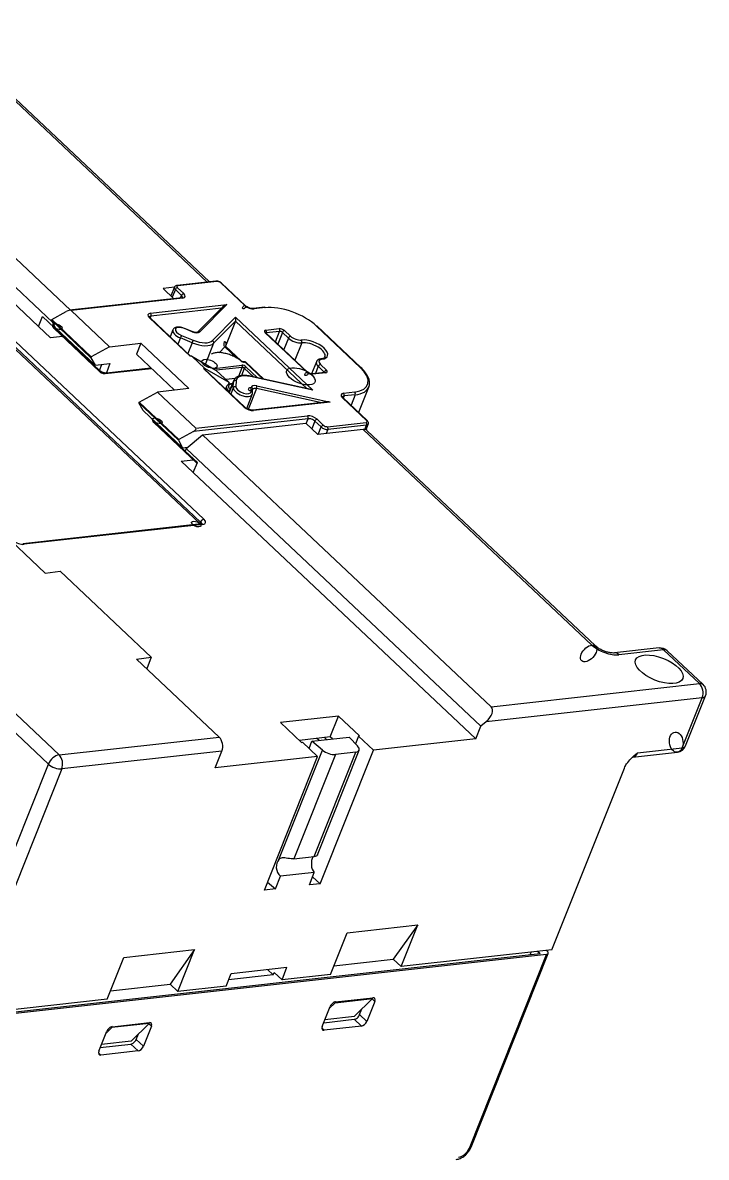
# Model space of a CAD drawing. Header units: millimetres. Extents: x 962 to 1853, y 401 to 821.
# Drawn here: x 1559.3 to 1626.8, y 470.1 to 582.2 of the extents above; entities that cross this region are included whole.
import ezdxf

# ---------------------------------------------------------------- set-up
doc = ezdxf.new("R2010")
doc.units = ezdxf.units.MM
for name, color, linetype, true_color in [('7', 7, 'Continuous', 0xffffff), ('8', 7, 'Continuous', 0xffffff), ('9', 7, 'Continuous', 0xffffff)]:
    doc.layers.add(name, color=color, linetype=linetype, true_color=true_color)

# ---------------------------------------------------------------- blocks, each defined once
blk = doc.blocks.new('nys')
at = {"layer": '7', "color": 223}
for p, q in [((810.68, -169.26), (810.62, -169.33)), ((810.68, -169.26), (812.31, -169.04)), ((813, -174.11), (810.68, -169.26)), ((823.45, -171.88), (812.65, -169.05)), ((823.52, -171.95), (812.78, -169.13)), ((812.78, -169.13), (815.04, -173.83)), ((810.56, -170.15), (813.25, -175.77)), ((810.6, -170.02), (810.59, -170.03)), ((810.59, -170.03), (813.29, -175.65)), ((810.73, -170.17), (810.62, -169.33)), ((810.62, -169.33), (812.94, -174.18)), ((813.06, -175.02), (810.73, -170.17)), ((823.13, -170.64), (822.51, -171.31)), ((823.14, -170.89), (822.59, -171.48)), ((823.51, -171.66), (823.14, -170.89)), ((823.4, -170.79), (823.77, -171.56)), ((827.17, -171.54), (823.44, -170.57)), ((827.24, -171.6), (823.51, -170.63)), ((822.15, -177.56), (819.75, -172.56)), ((819.95, -172.46), (819.81, -172.61)), ((822.19, -177.57), (819.81, -172.61)), ((826.73, -174.23), (819.95, -172.46)), ((820, -172.18), (827.34, -174.1)), ((823.33, -171.85), (823.51, -171.66)), ((828.97, -174.82), (827.56, -171.88)), ((829.03, -174.86), (827.62, -171.92)), ((813, -174.11), (812.94, -174.18)), ((812.94, -174.18), (813.06, -175.02)), ((815.04, -173.83), (813, -174.11)), ((815.04, -173.83), (818.05, -174.62)), ((818.05, -174.62), (817.26, -175.47)), ((818.05, -174.62), (820.87, -180.5)), ((821.48, -174.52), (820.98, -175.05)), ((823.2, -175.38), (822.59, -174.81)), ((823.21, -175.36), (822.61, -174.79)), ((826.82, -174.19), (823.68, -175.61)), ((827.34, -174.1), (823.88, -175.66)), ((813.06, -175.02), (814.49, -175.39)), ((813.29, -175.65), (813.72, -175.19)), ((814.49, -175.39), (813.83, -176.11)), ((817.26, -175.47), (819.5, -180.14)), ((821.89, -175.53), (821.44, -176.01)), ((822.8, -176.38), (821.89, -175.53)), ((822.07, -175.33), (822.98, -176.19)), ((824.76, -176.91), (827.71, -175.58)), ((827.57, -175.93), (824.77, -177.19)), ((827.57, -175.93), (825.76, -177.89)), ((831.78, -184.7), (827.57, -175.93)), ((827.71, -175.58), (832.25, -185.05)), ((830.72, -175.68), (829.64, -175.4)), ((830.79, -175.74), (829.71, -175.46)), ((813.7, -176.15), (818.15, -177.32)), ((813.83, -176.11), (818.11, -177.23)), ((822.8, -176.38), (822.02, -177.22)), ((822.29, -177.6), (822.15, -177.56)), ((822.29, -177.6), (823.06, -179.21)), ((822.29, -177.6), (824.03, -179.75)), ((824.77, -177.19), (823.27, -178.81)), ((824.93, -178.26), (825.76, -177.89)), ((824.95, -178.27), (825.72, -177.92)), ((825.68, -177.93), (826.38, -179.38)), ((825.76, -177.89), (826.67, -179.79)), ((832.36, -183.19), (829.89, -178.05)), ((832.42, -183.23), (829.95, -178.09)), ((829.99, -178.1), (829.97, -178.12)), ((831.27, -178.44), (829.99, -178.1)), ((830.04, -177.83), (831.32, -178.16)), ((822.92, -179.17), (823.06, -179.21)), ((825.32, -184.17), (822.92, -179.17)), ((825.38, -184.21), (822.98, -179.22)), ((824.81, -181.37), (823.06, -179.21)), ((830.51, -179.26), (831.27, -178.44)), ((831.49, -178.63), (830.64, -179.54)), ((831.84, -179.36), (831, -180.27)), ((831.84, -179.36), (831.49, -178.63)), ((831.75, -178.53), (832.1, -179.27)), ((837.42, -184.61), (834.85, -179.25)), ((837.48, -184.65), (834.91, -179.29)), ((815.82, -179.99), (815.76, -180.05)), ((815.88, -180.89), (815.76, -180.05)), ((815.76, -180.05), (818.09, -184.9)), ((815.82, -179.99), (817.86, -179.71)), ((818.15, -184.83), (815.82, -179.99)), ((817.86, -179.71), (820.11, -184.41)), ((820.87, -180.5), (817.86, -179.71)), ((824.03, -179.75), (824.81, -181.37)), ((832.91, -180.28), (831.65, -181.64)), ((818.2, -185.74), (815.88, -180.89)), ((825.31, -181.32), (824.44, -182.26)), ((825.23, -181.45), (824.46, -182.29)), ((824.81, -181.37), (824.59, -181.55)), ((825, -182), (825.23, -181.45)), ((825.51, -181.44), (825.27, -182)), ((832.11, -184.92), (826.98, -181.53)), ((832.25, -185.05), (826.99, -181.57)), ((816.43, -182.38), (818.97, -187.67)), ((816.51, -182.21), (816.46, -182.26)), ((816.46, -182.26), (819.03, -187.6)), ((825, -182), (824.55, -182.49)), ((826.51, -182.98), (826.67, -182.61)), ((827.24, -182.66), (833.41, -186.74)), ((833.58, -182.54), (832.71, -183.49)), ((825.5, -184.39), (826.51, -183.3)), ((827.11, -182.9), (825.62, -184.52)), ((826.58, -183.19), (826.73, -182.82)), ((832.48, -186.45), (827.11, -182.9)), ((834, -183.83), (832.71, -183.49)), ((834.07, -183.89), (832.78, -183.56)), ((833.6, -183.03), (833.09, -183.59)), ((833.95, -183.77), (833.6, -183.03)), ((833.87, -182.94), (834.22, -183.67)), ((833.92, -183.81), (833.95, -183.77)), ((818.15, -184.83), (818.09, -184.9)), ((818.09, -184.9), (818.2, -185.74)), ((819.78, -184.61), (818.15, -184.83)), ((830.8, -187.5), (819.78, -184.61)), ((820.11, -184.41), (830.85, -187.22)), ((833, -186.59), (826, -184.75)), ((833.41, -186.74), (826.07, -184.81)), ((818.2, -185.74), (818.69, -185.87)), ((836.12, -189.73), (834.71, -186.79)), ((834.92, -186.68), (834.77, -186.84)), ((836.18, -189.77), (834.77, -186.83)), ((835.99, -186.97), (834.92, -186.68)), ((834.97, -186.41), (836.04, -186.69)), ((835.99, -186.97), (835.23, -187.79)), ((835.71, -188.7), (837.52, -186.74)), ((830.46, -187.87), (830.8, -187.5)), ((831.34, -187.96), (830.78, -188.56)), ((831.71, -188.73), (831.34, -187.96)), ((831.6, -187.87), (831.97, -188.64)), ((831.17, -189.32), (831.71, -188.73)), ((832.24, -189.19), (831.94, -189.52)), ((835.96, -190.17), (832.24, -189.19)), ((832.29, -188.92), (836.01, -189.89)), ((835.65, -190.51), (835.96, -190.17)), ((835.75, -190.58), (836.15, -190.14))]:
    blk.add_line(p, q, dxfattribs=at)
for centre, major_axis, ratio, start_param, end_param in [((812.38, -169.19), (-0.413, -0.034), 0.371184, 3.282338, 4.853134), ((810.95, -170.12), (-0.367, 0.339), 0.459631, 0.597745, 6.88093), ((810.74, -170.07), (-0.18, -0.087), 0.579969, 5.311871, 6.283159), ((823.5, -170.98), (0.367, -0.339), 0.459631, 3.140544, 4.000801), ((823.28, -170.92), (-0.18, -0.087), 0.579969, 3.741074, 5.311871), ((823.62, -170.85), (-0.22, 0.204), 0.459631, 5.571598, 7.142394), ((823.39, -170.76), (0.051, 0.193), 0.672589, 5.613028, 6.284246), ((820.25, -172.69), (0.514, -0.475), 0.459631, 2.430005, 4.000801), ((819.63, -172.69), (-0.18, -0.087), 0.579969, 3.141571, 3.741074), ((820.13, -172.83), (-0.367, 0.339), 0.459631, 5.571598, 6.286358), ((819.88, -172.31), (0.051, 0.193), 0.672589, 4.042232, 5.613028), ((823.4, -172.08), (0.051, 0.193), 0.672589, 5.613028, 6.28319), ((823.65, -171.69), (-0.18, -0.087), 0.579969, 3.741074, 5.311871), ((823.15, -171.56), (-0.367, 0.339), 0.459631, 3.144765, 4.000801), ((823.27, -171.43), (0.514, -0.475), 0.459631, 5.571598, 7.142394), ((827.12, -171.73), (0.051, 0.193), 0.672589, 5.613028, 6.28319), ((827.34, -171.82), (-0.22, 0.204), 0.459631, 4.000801, 5.571598), ((827.44, -172.01), (0.18, 0.087), 0.579969, 6.283163, 6.882667), ((822.21, -175.2), (0.734, -0.679), 0.459631, 3.144032, 4.696568), ((822.33, -175.07), (-0.588, 0.543), 0.459631, 4.696568, 7.83816), ((822.47, -174.94), (-0.137, -0.146), 0.01405, 3.141967, 3.619223), ((827.22, -174.23), (-0.484, -0.04), 0.256279, 4.439627, 5.655301), ((828.85, -174.95), (0.18, 0.087), 0.579969, 0.011685, 6.29487), ((829.47, -174.95), (0.514, -0.475), 0.459631, 4.000801, 5.571598), ((813.43, -175.68), (-0.18, -0.087), 0.579969, 5.311871, 6.283703), ((813.65, -175.74), (-0.367, 0.339), 0.459631, 0.859209, 2.430005), ((821.95, -175.46), (0.137, 0.146), 0.01405, 0.477631, 2.048427), ((823.07, -175.51), (-0.137, -0.146), 0.01405, 3.141611, 3.619223), ((823.42, -175.15), (0.514, -0.475), 0.459631, 4.696568, 6.090065), ((823.76, -175.79), (0.082, -0.182), 0.8716, 1.925911, 3.141388), ((827.59, -175.72), (-0.091, -0.25), 0.326265, 0.663215, 2.234011), ((829.59, -175.59), (0.051, 0.193), 0.672589, 5.613028, 6.27279), ((830.67, -175.88), (0.051, 0.193), 0.672589, 5.613028, 6.28319), ((832.13, -178.54), (-2.79, 2.58), 0.459631, 4.000801, 5.571598), ((813.76, -175.96), (-0.051, -0.193), 0.672589, 6.283117, 7.183824), ((822.86, -176.32), (0.137, 0.146), 0.01405, 0.477631, 2.048427), ((823.44, -175.73), (1.47, -1.36), 0.459631, 4.696568, 6.090065), ((823.57, -175.6), (-1.32, 1.22), 0.459631, 1.554975, 2.948473), ((824.63, -177.04), (-0.082, 0.182), 0.8716, 3.496708, 5.067504), ((825.78, -177.67), (-0.091, -0.25), 0.326265, 0.308096, 6.591281), ((830.18, -178.12), (0.294, -0.271), 0.459631, 2.430005, 4.000801), ((829.77, -178.18), (0.18, 0.087), 0.579969, 6.283163, 6.882667), ((830.06, -178.25), (-0.147, 0.136), 0.459631, 5.571598, 5.801254), ((829.91, -177.96), (-0.051, -0.193), 0.672589, 0.900639, 2.471435), ((831.2, -178.29), (-0.051, -0.193), 0.672589, 0.900639, 2.471435), ((831.46, -178.46), (0.294, -0.271), 0.459631, 0.859209, 2.430005), ((822.8, -179.3), (-0.18, -0.087), 0.579969, 3.141571, 3.741074), ((831.34, -178.59), (-0.147, 0.136), 0.459631, 4.000801, 5.571598), ((831.63, -178.66), (-0.18, -0.087), 0.579969, 3.741074, 5.311871), ((831.98, -179.4), (-0.18, -0.087), 0.579969, 3.741074, 5.311871), ((832.56, -179.55), (0.734, -0.679), 0.459631, 4.000801, 5.571598), ((832.68, -179.42), (-0.588, 0.543), 0.459631, 0.859209, 2.430005), ((834.73, -179.38), (0.18, 0.087), 0.579969, 6.283163, 6.882667), ((832.84, -180.14), (0.051, 0.193), 0.672589, 4.042232, 5.613028), ((833.44, -181.38), (-1.1, 1.02), 0.459631, 3.159689, 5.571598), ((833.56, -181.25), (1.25, -1.15), 0.459631, 5.571598, 8.71319), ((826.78, -182.68), (1.47, -1.36), 0.459631, 3.148703, 3.305035), ((825.39, -181.57), (-0.184, 0.078), 0.876274, 4.407771, 5.978567), ((826.9, -182.55), (-1.32, 1.22), 0.459631, 5.05313, 6.446628), ((826.87, -181.7), (0.11, 0.167), 0.296794, 5.781027, 6.283188), ((816.82, -182.35), (-0.367, 0.339), 0.459631, 0.18416, 6.467345), ((816.61, -182.29), (-0.18, -0.087), 0.579969, 5.311871, 6.283159), ((825.77, -182.62), (0.734, -0.679), 0.459631, 3.305035, 6.296814), ((825.15, -182.13), (-0.184, 0.078), 0.876274, 4.407771, 5.978567), ((825.89, -182.49), (-0.588, 0.543), 0.459631, 0.163443, 3.305035), ((826.55, -182.74), (0.184, -0.078), 0.876274, 0.000016, 6.283201), ((827.21, -183.04), (0.514, -0.475), 0.459631, 1.911538, 3.305035), ((827.12, -182.79), (-0.11, -0.167), 0.296794, 1.068638, 2.639434), ((831.63, -183.34), (1.1, -1.02), 0.459631, 1.051386, 7.334571), ((834.32, -183.22), (0.734, -0.679), 0.459631, 3.139195, 4.000801), ((834.44, -183.09), (-0.588, 0.543), 0.459631, 5.571598, 7.142394), ((834.04, -182.63), (-0.051, -0.193), 0.672589, 2.471435, 3.16438), ((826.39, -183.11), (0.184, -0.078), 0.876274, 5.978567, 7.549364), ((827.09, -183.17), (-0.367, 0.339), 0.459631, 5.05313, 6.249817), ((832.24, -183.32), (0.18, 0.087), 0.579969, 0.005815, 6.289), ((832.64, -183.26), (0.294, -0.271), 0.459631, 4.000801, 5.571598), ((832.66, -183.69), (-0.051, -0.193), 0.672589, 2.471435, 3.130677), ((833.75, -183.07), (0.18, 0.087), 0.579969, 0.599482, 2.170278), ((834.1, -183.8), (0.18, 0.087), 0.579969, 0.599482, 2.170278), ((833.81, -183.73), (-0.147, 0.136), 0.459631, 3.600179, 4.000801), ((833.95, -184.02), (-0.051, -0.193), 0.672589, 2.471435, 3.141597), ((833.93, -183.6), (0.294, -0.271), 0.459631, 5.571598, 7.142394), ((819.71, -184.46), (-0.413, -0.034), 0.371184, 1.711542, 3.282338), ((825.82, -184.3), (0.514, -0.475), 0.459631, 4.000801, 5.571598), ((825.2, -184.3), (-0.18, -0.087), 0.579969, 3.140045, 3.741074), ((825.95, -184.94), (-0.051, -0.193), 0.672589, 2.471435, 3.130729), ((832.13, -185.18), (-0.258, 0.296), 0.449607, 4.761051, 5.263216), ((834.7, -183.9), (-2.79, 2.58), 0.459631, 2.430005, 4.000801), ((837.3, -184.74), (0.18, 0.087), 0.579969, 6.283163, 6.882667), ((833.29, -186.87), (-0.618, 0.276), 0.249358, 4.628389, 5.298555), ((835.21, -186.92), (0.514, -0.475), 0.459631, 2.430005, 4.000801), ((834.59, -186.92), (0.18, 0.087), 0.579969, 6.283163, 6.882667), ((835.09, -187.05), (-0.367, 0.339), 0.459631, 5.571598, 6.286358), ((834.85, -186.54), (-0.051, -0.193), 0.672589, 0.900639, 2.471435), ((835.92, -186.82), (-0.051, -0.193), 0.672589, 0.900639, 2.471435), ((834.58, -184.03), (2.94, -2.71), 0.459631, 5.571598, 6.309995), ((830.73, -187.35), (-0.051, -0.193), 0.672589, 0.900639, 2.471435), ((830.98, -187.87), (-0.367, 0.339), 0.459631, 4.000801, 5.571598), ((831.1, -187.74), (0.514, -0.475), 0.459631, 0.859209, 2.430005), ((831.48, -188), (-0.18, -0.087), 0.579969, 3.741074, 5.311871), ((831.85, -188.77), (-0.18, -0.087), 0.579969, 3.741074, 5.311871), ((832.06, -188.83), (0.367, -0.339), 0.459631, 4.000801, 5.571598), ((832.19, -188.7), (-0.22, 0.204), 0.459631, 0.859209, 2.430005), ((832.17, -189.05), (-0.051, -0.193), 0.672589, 0.900639, 2.471435), ((832.77, -185.98), (-2.94, 2.71), 0.459631, 3.119462, 3.1416), ((835.89, -190.02), (-0.051, -0.193), 0.672589, 0.900639, 2.471435), ((835.79, -189.8), (0.367, -0.339), 0.459631, 5.571598, 6.282137), ((835.91, -189.67), (-0.22, 0.204), 0.459631, 2.430005, 4.000801), ((836, -189.86), (0.18, 0.087), 0.579969, 6.282767, 6.882667)]:
    blk.add_ellipse(centre, major_axis=major_axis, ratio=ratio, start_param=start_param, end_param=end_param, dxfattribs=at)
for points, knots in [([(810.53, -169.87), (810.53, -169.88), (810.52, -169.92), (810.51, -169.99), (810.53, -170.08), (810.55, -170.13), (810.56, -170.15)], [0, 0, 0, 0, 0.042575, 0.384859, 0.768985, 1, 1, 1, 1]), ([(823.44, -170.57), (823.4, -170.55), (823.32, -170.55), (823.21, -170.57), (823.16, -170.62), (823.13, -170.64)], [0, 0, 0, 0, 0.390111, 0.721749, 1, 1, 1, 1]), ([(819.81, -172.61), (819.8, -172.58), (819.77, -172.53), (819.77, -172.48), (819.77, -172.47), (819.77, -172.47)], [0, 0, 0, 0, 0.346736, 0.74979, 1, 1, 1, 1]), ([(827.48, -171.74), (827.46, -171.72), (827.4, -171.66), (827.29, -171.59), (827.2, -171.55), (827.17, -171.54)], [0, 0, 0, 0, 0.199885, 0.673669, 1, 1, 1, 1]), ([(822.61, -174.79), (822.56, -174.75), (822.43, -174.64), (822.19, -174.49), (821.92, -174.39), (821.69, -174.39), (821.53, -174.45), (821.49, -174.51), (821.48, -174.53)], [0, 0, 0, 0, 0.118595, 0.346937, 0.582577, 0.786995, 0.958675, 1, 1, 1, 1]), ([(829.64, -175.4), (829.62, -175.39), (829.55, -175.37), (829.43, -175.3), (829.28, -175.19), (829.14, -175.04), (829.06, -174.93), (829.03, -174.88), (829.03, -174.86)], [0, 0, 0, 0, 0.133136, 0.318676, 0.52312, 0.737652, 0.933034, 1, 1, 1, 1]), ([(813.39, -175.95), (813.41, -175.97), (813.47, -176.04), (813.58, -176.11), (813.67, -176.14), (813.7, -176.15)], [0, 0, 0, 0, 0.217966, 0.681043, 1, 1, 1, 1]), ([(823.68, -175.61), (823.67, -175.61), (823.62, -175.61), (823.5, -175.57), (823.36, -175.49), (823.27, -175.41), (823.21, -175.36)], [0, 0, 0, 0, 0.322176, 0.518608, 0.739868, 1, 1, 1, 1]), ([(829.95, -178.09), (829.94, -178.08), (829.94, -178.06), (829.94, -178.06), (829.94, -178.05)], [0, 0, 0, 0, 0.537598, 1, 1, 1, 1]), ([(826.98, -181.53), (826.91, -181.49), (826.71, -181.36), (826.38, -181.21), (826, -181.11), (825.68, -181.11), (825.44, -181.2), (825.35, -181.3), (825.32, -181.34)], [0, 0, 0, 0, 0.105932, 0.309262, 0.515688, 0.726611, 0.899904, 1, 1, 1, 1]), ([(816.43, -182.04), (816.41, -182.06), (816.39, -182.12), (816.38, -182.22), (816.39, -182.31), (816.42, -182.36), (816.43, -182.38)], [0, 0, 0, 0, 0.216229, 0.496431, 0.810885, 1, 1, 1, 1]), ([(834.09, -182.44), (834.04, -182.43), (833.91, -182.41), (833.73, -182.42), (833.63, -182.5), (833.59, -182.54)], [0, 0, 0, 0, 0.266327, 0.675353, 1, 1, 1, 1]), ([(834.54, -182.39), (834.53, -182.4), (834.5, -182.44), (834.41, -182.47), (834.24, -182.47), (834.13, -182.45), (834.09, -182.44)], [0, 0, 0, 0, 0.153664, 0.50788, 0.848761, 1, 1, 1, 1]), ([(832.71, -183.49), (832.7, -183.49), (832.68, -183.48), (832.62, -183.45), (832.56, -183.4), (832.49, -183.34), (832.44, -183.28), (832.42, -183.24), (832.42, -183.23)], [0, 0, 0, 0, 0.144114, 0.29472, 0.469338, 0.660206, 0.854499, 1, 1, 1, 1]), ([(826, -184.75), (825.97, -184.74), (825.91, -184.72), (825.78, -184.65), (825.63, -184.54), (825.49, -184.39), (825.41, -184.28), (825.38, -184.23), (825.38, -184.21)], [0, 0, 0, 0, 0.133136, 0.318676, 0.52312, 0.737652, 0.933034, 1, 1, 1, 1]), ([(837.55, -186.69), (837.57, -186.68), (837.66, -186.58), (837.76, -186.34), (837.83, -185.96), (837.79, -185.53), (837.67, -185.09), (837.55, -184.79), (837.48, -184.65)], [0, 0, 0, 0, 0.035559, 0.229274, 0.424449, 0.627771, 0.837665, 1, 1, 1, 1]), ([(834.77, -186.83), (834.76, -186.8), (834.74, -186.75), (834.73, -186.7), (834.73, -186.69), (834.74, -186.7)], [0, 0, 0, 0, 0.346736, 0.74979, 1, 1, 1, 1]), ([(836.15, -190.14), (836.16, -190.14), (836.19, -190.11), (836.22, -190.04), (836.23, -189.94), (836.21, -189.85), (836.19, -189.79), (836.18, -189.77)], [0, 0, 0, 0, 0.028567, 0.301489, 0.55121, 0.831458, 1, 1, 1, 1])]:
    blk.add_open_spline(points, degree=3, knots=knots, dxfattribs=at)
for points, degree in [([(823.53, -171.89), (823.53, -171.9), (823.48, -171.89), (823.45, -171.88)], 3), ([(827.62, -171.92), (827.57, -171.82), (827.48, -171.74)], 2), ([(813.25, -175.77), (813.3, -175.87), (813.39, -175.95)], 2), ([(826.51, -183.29), (826.58, -183.19)], 1), ([(834.02, -183.83), (834, -183.83)], 1)]:
    blk.add_open_spline(points, degree=degree, dxfattribs=at)
at = {"layer": '8', "color": 163}
for p, q in [((833.79, -245.36), (777.24, -230.54)), ((833.22, -245.08), (777.67, -230.53)), ((789.07, -238.42), (790.52, -236.86)), ((791.18, -236.63), (794.76, -237.56)), ((794.81, -237.98), (794.65, -237.65)), ((788.99, -238.55), (789.13, -238.84)), ((789.34, -238.13), (792.28, -238.9)), ((792.94, -238.67), (793.35, -238.22)), ((792.94, -238.67), (793.37, -239.55)), ((794.81, -237.98), (793.37, -239.55)), ((792.71, -239.78), (789.13, -238.84)), ((792.71, -239.78), (792.28, -238.9)), ((810.55, -244.05), (811.99, -242.48)), ((812.65, -242.25), (816.23, -243.19)), ((816.29, -243.61), (816.13, -243.27)), ((810.46, -244.17), (810.6, -244.47)), ((810.82, -243.76), (813.76, -244.53)), ((814.42, -244.29), (814.83, -243.85)), ((814.42, -244.29), (814.84, -245.18)), ((816.29, -243.61), (814.84, -245.18)), ((814.18, -245.41), (810.6, -244.47)), ((814.18, -245.41), (813.76, -244.53)), ((819.8, -260.49), (833.79, -245.36)), ((820, -260.46), (833.98, -245.33)), ((833.22, -245.08), (833.06, -244.76)), ((833.97, -245.09), (833.92, -244.99))]:
    blk.add_line(p, q, dxfattribs=at)
for centre, major_axis, ratio, start_param, end_param in [((790.88, -236.95), (-0.451, -0.216), 0.579969, 3.741074, 5.311871), ((794.45, -237.89), (-0.451, -0.216), 0.579969, 2.170278, 3.741074), ((789.43, -238.52), (-0.451, -0.216), 0.579969, 5.311871, 6.882667), ((792.58, -238.57), (0.451, 0.216), 0.579969, 3.741074, 5.311871), ((793.01, -239.45), (-0.451, -0.216), 0.579969, 0.599482, 2.170278), ((812.35, -242.58), (-0.451, -0.216), 0.579969, 3.741074, 5.311871), ((815.93, -243.52), (-0.451, -0.216), 0.579969, 2.170278, 3.741074), ((810.9, -244.14), (-0.451, -0.216), 0.579969, 5.311871, 6.882667), ((814.06, -244.2), (0.451, 0.216), 0.579969, 3.741074, 5.311871), ((814.48, -245.08), (-0.451, -0.216), 0.579969, 0.599482, 2.170278), ((833.61, -244.99), (-0.367, 0.339), 0.459631, 2.430005, 4.000801), ((819.09, -260.3), (0.902, 0.433), 0.579969, 3.741074, 5.311871), ((819.63, -260.12), (-0.367, 0.339), 0.459631, 2.430005, 3.141602)]:
    blk.add_ellipse(centre, major_axis=major_axis, ratio=ratio, start_param=start_param, end_param=end_param, dxfattribs=at)
blk.add_open_spline([(818.18, -261.07), (818.26, -261.09), (818.45, -261.12), (818.79, -261.11), (819.19, -261.01), (819.58, -260.82), (819.84, -260.62), (819.97, -260.5), (820, -260.46)], degree=3, knots=[0, 0, 0, 0, 0.121437, 0.31883, 0.522072, 0.726333, 0.933538, 1, 1, 1, 1], dxfattribs=at)
at = {"layer": '9', "color": 132}
for p, q in [((757.15, -128.9), (795.93, -209.68)), ((794.61, -210.15), (755.83, -129.36)), ((810.65, -169.54), (793.52, -133.86)), ((795.85, -133.9), (812.74, -169.08)), ((809.22, -169.43), (792.62, -134.84)), ((826.33, -171.32), (810.17, -137.65)), ((826.55, -171.38), (810.47, -137.87)), ((801.09, -192.42), (779.94, -148.35)), ((817.11, -193.35), (802.66, -163.24)), ((817.23, -193.22), (802.78, -163.11)), ((803.18, -162.97), (817.63, -193.08)), ((809.22, -169.43), (809.94, -168.65)), ((810.65, -170.12), (809.94, -168.65)), ((809.92, -170.9), (809.22, -169.43)), ((810.71, -170.04), (810.65, -170.12)), ((810.73, -170.14), (810.65, -170.12)), ((823.13, -170.64), (822.05, -170.36)), ((822.69, -171.68), (822.05, -170.36)), ((811.06, -171.2), (809.92, -170.9)), ((823.95, -179.54), (826.59, -180.23)), ((826.55, -180.44), (824.04, -179.78)), ((825.92, -181.13), (826.55, -180.44)), ((826.96, -180.01), (826.9, -179.99)), ((827.02, -180.05), (826.95, -180.04)), ((828.07, -182.25), (827.02, -180.05)), ((828.11, -182.28), (827.06, -180.09)), ((824.6, -180.94), (825.53, -181.18)), ((825.06, -181.59), (824.88, -181.55)), ((825.04, -181.62), (824.94, -181.6)), ((826.71, -180.58), (826.17, -181.17)), ((827.26, -181.72), (826.71, -180.58)), ((826.91, -180.51), (827.6, -181.94)), ((824.43, -181.64), (824.24, -181.84)), ((818.51, -185.93), (818.33, -186.13)), ((818.51, -185.93), (820.49, -185.23)), ((835.82, -221.99), (818.51, -185.93)), ((820.49, -185.23), (837.45, -220.56)), ((820.49, -185.23), (830.44, -187.84)), ((817.61, -186.91), (818.74, -187.21)), ((818.31, -188.38), (817.61, -186.91)), ((818.33, -186.13), (819.04, -187.6)), ((818.31, -188.38), (819.04, -187.6)), ((830.44, -187.84), (831.15, -189.31)), ((817.23, -193.42), (800.05, -188.92)), ((817.34, -193.52), (800.16, -189.01)), ((834.92, -222.97), (818.31, -188.38)), ((835.51, -190.45), (831.15, -189.31)), ((848.94, -218.44), (835.51, -190.45)), ((849.24, -218.65), (835.81, -190.67)), ((801.09, -192.42), (802.53, -192.79)), ((802.53, -192.79), (807.88, -203.95)), ((817.23, -193.22), (817.11, -193.35)), ((806.45, -203.58), (807.88, -203.95)), ((811.32, -213.71), (806.45, -203.58)), ((807.88, -203.95), (807.06, -204.85)), ((776.83, -229.39), (794.61, -210.15)), ((795.93, -209.68), (811.32, -213.71)), ((795.68, -211.07), (777.9, -230.31)), ((811.07, -215.1), (795.68, -211.07)), ((809.86, -216.41), (811.07, -215.1)), ((823.07, -216.01), (817.48, -214.55)), ((818.72, -217.12), (817.48, -214.55)), ((821.56, -217.64), (823.07, -216.01)), ((824.3, -218.58), (823.07, -216.01)), ((819.7, -218.98), (809.86, -216.41)), ((821.56, -217.64), (818.59, -216.87)), ((818.72, -217.12), (818.82, -217.15)), ((819.7, -218.98), (818.82, -217.15)), ((819.2, -217.94), (819.72, -217.38)), ((820.38, -218.57), (819.72, -217.38)), ((819.72, -217.38), (823.3, -218.32)), ((820.4, -217.56), (820.28, -217.31)), ((812.49, -227.11), (820.38, -218.57)), ((821.12, -217.75), (820.99, -217.49)), ((821.68, -217.9), (821.56, -217.64)), ((823.76, -219.46), (823.3, -218.32)), ((824.19, -218.55), (823.64, -219.16)), ((825.07, -220.39), (824.19, -218.55)), ((824.19, -218.55), (824.3, -218.58)), ((810.06, -229.42), (819.7, -218.98)), ((821.41, -219.43), (813.88, -227.58)), ((823.37, -219.94), (821.41, -219.43)), ((815.43, -230.83), (825.07, -220.39)), ((815.83, -228.1), (823.37, -219.94)), ((816.19, -228.06), (823.75, -219.89)), ((834.92, -222.97), (825.07, -220.39)), ((837.45, -220.56), (857.49, -225.81)), ((855.03, -221.09), (850.73, -219.96)), ((855.37, -221.4), (851.08, -220.28)), ((836.48, -221.76), (835.82, -221.99)), ((857.24, -227.2), (836.48, -221.76)), ((857.49, -225.81), (855.37, -221.4)), ((857.79, -226.03), (855.67, -221.62)), ((834.92, -222.97), (835.82, -221.99)), ((853.62, -231.11), (857.24, -227.2)), ((854, -231.06), (857.62, -227.14)), ((813.88, -227.58), (815.83, -228.1)), ((811.11, -229.7), (810.06, -229.42)), ((810.62, -228.81), (811.11, -229.7)), ((811.11, -229.7), (812.02, -228.72)), ((815.28, -229.57), (812.02, -228.72)), ((814.38, -230.55), (815.28, -229.57)), ((791.68, -233.92), (777.9, -230.31)), ((791.68, -233.92), (794.69, -230.66)), ((794.69, -230.66), (801.49, -232.44)), ((815.43, -230.83), (814.38, -230.55)), ((814.98, -229.9), (815.43, -230.83)), ((834.45, -245.13), (847.57, -230.93)), ((848.72, -230.22), (853.02, -231.34)), ((849.33, -229.99), (853.62, -231.11)), ((801.49, -232.44), (798.02, -234.75)), ((798.48, -235.7), (801.49, -232.44)), ((792.3, -233.25), (798.02, -234.75)), ((798.48, -235.7), (798.02, -234.75)), ((803.13, -236.92), (798.48, -235.7)), ((803.13, -236.92), (804.03, -235.94)), ((807.86, -237.57), (803.57, -236.45)), ((804.03, -235.94), (809.4, -237.35)), ((813.15, -239.55), (816.16, -236.29)), ((816.16, -236.29), (822.97, -238.07)), ((790.36, -237.02), (791.12, -236.69)), ((791.08, -236.61), (791.12, -236.69)), ((794.7, -237.63), (791.12, -236.69)), ((794.7, -237.63), (792.43, -238.63)), ((794.65, -237.54), (794.7, -237.63)), ((807.86, -237.57), (807.52, -236.86)), ((807.86, -237.57), (808.04, -237.37)), ((808.5, -238.33), (808.04, -237.37)), ((808.5, -238.33), (809.4, -237.35)), ((792.43, -238.63), (789.57, -237.88)), ((813.15, -239.55), (808.5, -238.33)), ((822.97, -238.07), (819.49, -240.37)), ((819.95, -241.33), (822.97, -238.07)), ((813.77, -238.88), (819.49, -240.37)), ((819.95, -241.33), (819.49, -240.37)), ((834.45, -245.13), (819.95, -241.33)), ((812.59, -242.32), (811.84, -242.65)), ((812.55, -242.24), (812.59, -242.32)), ((812.59, -242.32), (816.17, -243.25)), ((813.9, -244.26), (816.17, -243.25)), ((816.13, -243.16), (816.17, -243.25)), ((811.05, -243.51), (813.9, -244.26)), ((832.44, -244.6), (832.23, -244.82))]:
    blk.add_line(p, q, dxfattribs=at)
for centre, radius, start, end in [((826.92, -180.15), 0.15, 25.6395, 75.3188), ((854.77, -222.06), 1, 25.6395, 75.3188), ((856.89, -226.46), 1, 317.2597, 25.6395), ((853.27, -230.38), 1, 255.3188, 317.2597)]:
    blk.add_arc(centre, radius, start, end, dxfattribs=at)
for centre, major_axis, ratio, start_param, end_param in [((823.66, -178.95), (-0.594, 0.549), 0.459631, 2.216777, 8.499962), ((823.86, -179.64), (0.038, 0.145), 0.672589, 4.713793, 5.613028), ((826.5, -180.33), (0.038, 0.145), 0.672589, 4.042232, 5.613028), ((826.61, -180.55), (-0.11, 0.102), 0.459631, 4.000801, 5.571598), ((826.7, -180.45), (0.22, -0.204), 0.459631, 0.859209, 2.430005), ((826.84, -179.82), (0.22, -0.204), 0.459631, 4.119144, 5.571598), ((826.55, -179.88), (-0.13, -0.075), 0.496502, 3.149269, 3.699612), ((826.82, -180.61), (0.135, 0.065), 0.579969, 0.599482, 2.170278), ((826.86, -180.13), (-0.038, -0.145), 0.672589, 2.471435, 3.13087), ((826.92, -180.15), (-0.038, -0.145), 0.672589, 2.471435, 3.141605), ((826.92, -180.15), (0.135, 0.065), 0.579969, 6.283181, 6.882667), ((825.22, -182.19), (-0.594, 0.549), 0.459631, 5.571598, 7.153039), ((824.85, -181.69), (0.038, 0.145), 0.672589, 5.613028, 6.283733), ((825.13, -182.29), (0.704, -0.65), 0.459631, 3.139567, 4.137179), ((799.87, -188.43), (0.588, -0.543), 0.459631, 4.000801, 5.571598), ((799.98, -189.21), (0.076, 0.29), 0.672589, 5.613028, 6.268003), ((834.91, -191.11), (-0.902, -0.433), 0.579969, 3.141571, 3.741074), ((816.75, -193.25), (0.367, -0.339), 0.459631, 0.72957, 7.012755), ((817.45, -193.27), (0.27, 0.13), 0.579969, 0.599482, 2.170278), ((816.87, -193.12), (-0.367, 0.339), 0.459631, 3.311492, 4.000801), ((817.16, -193.71), (0.076, 0.29), 0.672589, 5.613028, 6.283192), ((817.06, -192.93), (0.588, -0.543), 0.459631, 5.571598, 7.142394), ((795.32, -210.33), (0.902, 0.433), 0.579969, 0.599482, 2.170278), ((795.32, -210.33), (0.734, -0.679), 0.459631, 4.000801, 5.571598), ((795.32, -210.33), (0.253, 0.967), 0.672589, 4.042232, 5.613028), ((810.71, -214.37), (0.253, 0.967), 0.672589, 4.042232, 5.613028), ((821.06, -218.7), (-0.734, 0.679), 0.459631, 0.946475, 2.430005), ((848.34, -219.09), (0.902, 0.433), 0.579969, 0.005009423276149505, 6.288194730455736), ((850.37, -218.81), (1.47, -1.36), 0.459631, 4.000801, 5.571598), ((823.01, -219.21), (-0.734, 0.679), 0.459631, 2.430005, 3.913535), ((836.13, -221.02), (-1.35, -0.39), 0.575795, 1.665322, 3.236118), ((850.48, -220.93), (0.253, 0.967), 0.672589, 5.613028, 6.271486), ((854.77, -222.06), (0.253, 0.967), 0.672589, 5.613028, 6.283193), ((854.77, -222.06), (0.902, 0.433), 0.579969, 6.283163, 6.882667), ((856.89, -226.46), (-0.253, -0.967), 0.672589, 0.900639, 2.471435), ((856.89, -226.46), (0.902, 0.433), 0.579969, 6.283163, 6.882667), ((812.62, -228.07), (0.172, 0.987), 0.720894, 0.419537, 2.410933), ((856.89, -226.46), (0.734, -0.679), 0.459631, 5.571598, 6.283192), ((815.88, -228.92), (-0.317, -0.95), 0.620216, 3.852355, 5.653604), ((853.27, -230.38), (-0.253, -0.967), 0.672589, 0.000008, 6.283193), ((848.98, -229.25), (0.253, 0.967), 0.672589, 3.143467, 4.042232), ((853.27, -230.38), (-0.734, 0.679), 0.459631, 2.430005, 3.141599)]:
    blk.add_ellipse(centre, major_axis=major_axis, ratio=ratio, start_param=start_param, end_param=end_param, dxfattribs=at)
blk.add_ellipse((854.28, -223.05), major_axis=(-1.84, 1.7), ratio=0.459631, dxfattribs=at)
for points, knots in [([(826.68, -179.81), (826.64, -179.74), (826.52, -179.55), (826.27, -179.23), (825.92, -178.88), (825.54, -178.58), (825.14, -178.33), (824.74, -178.17), (824.41, -178.1), (824.22, -178.11), (824.15, -178.12)], [0, 0, 0, 0, 0.072083, 0.209683, 0.346955, 0.484147, 0.621662, 0.760036, 0.900028, 1, 1, 1, 1]), ([(826.9, -179.99), (826.89, -179.99), (826.87, -179.98), (826.83, -179.96), (826.78, -179.92), (826.73, -179.87), (826.7, -179.83), (826.68, -179.81), (826.68, -179.81)], [0, 0, 0, 0, 0.158829, 0.321942, 0.511006, 0.717374, 0.927118, 1, 1, 1, 1]), ([(824.88, -181.55), (824.84, -181.54), (824.72, -181.52), (824.55, -181.53), (824.47, -181.6), (824.43, -181.64)], [0, 0, 0, 0, 0.269174, 0.699838, 1, 1, 1, 1]), ([(817.29, -193.43), (817.3, -193.43), (817.28, -193.43), (817.25, -193.43), (817.23, -193.42)], [0, 0, 0, 0, 0.563874, 1, 1, 1, 1]), ([(850.73, -219.96), (850.7, -219.96), (850.62, -219.93), (850.42, -219.84), (850.15, -219.67), (849.86, -219.45), (849.59, -219.18), (849.38, -218.91), (849.28, -218.73), (849.25, -218.66), (849.24, -218.65)], [0, 0, 0, 0, 0.079893, 0.217714, 0.365354, 0.521929, 0.682842, 0.842994, 0.982451, 1, 1, 1, 1]), ([(813.62, -227.48), (813.53, -227.44), (813.44, -227.38), (813.34, -227.33), (813.25, -227.27), (813.16, -227.22), (813.07, -227.17), (812.99, -227.13), (812.91, -227.1), (812.83, -227.09), (812.76, -227.07), (812.69, -227.07), (812.62, -227.08), (812.57, -227.08), (812.53, -227.1), (812.49, -227.11)], [0.1956852, 0.1956852, 0.1956852, 0.1956852, 0.3917745, 0.3917745, 0.3917745, 0.5802019, 0.5802019, 0.5802019, 0.7423332, 0.7423332, 0.7423332, 0.8947239, 0.8947239, 0.8947239, 1, 1, 1, 1]), ([(847.57, -230.93), (847.67, -230.82), (847.8, -230.71), (847.93, -230.62), (848.12, -230.49), (848.33, -230.38), (848.54, -230.29), (848.8, -230.17), (849.06, -230.08), (849.32, -229.99)], [0, 0, 0, 0, 0.2480713, 0.2480713, 0.2480713, 0.588009, 0.588009, 0.588009, 0.9969111, 0.9969111, 0.9969111, 0.9969111])]:
    blk.add_open_spline(points, degree=3, knots=knots, dxfattribs=at)
for points in [[(813.88, -227.58), (813.8, -227.56), (813.71, -227.53), (813.62, -227.48)], [(816.02, -228.12), (815.96, -228.12), (815.9, -228.11), (815.83, -228.1)], [(816.16, -228.09), (816.12, -228.11), (816.08, -228.12), (816.02, -228.12)], [(816.2, -228.06), (816.19, -228.07), (816.17, -228.08), (816.16, -228.09)], [(849.32, -229.99), (849.32, -229.99), (849.33, -229.99), (849.33, -229.98)]]:
    blk.add_open_spline(points, degree=3, dxfattribs=at)

msp = doc.modelspace()

# ---------------------------------------------------------------- block references
at = {"rotation": 21.03042611585629}
msp.add_blockref('nys', (744.766, 419.977), dxfattribs=at)

doc.saveas('drawing.dxf')
